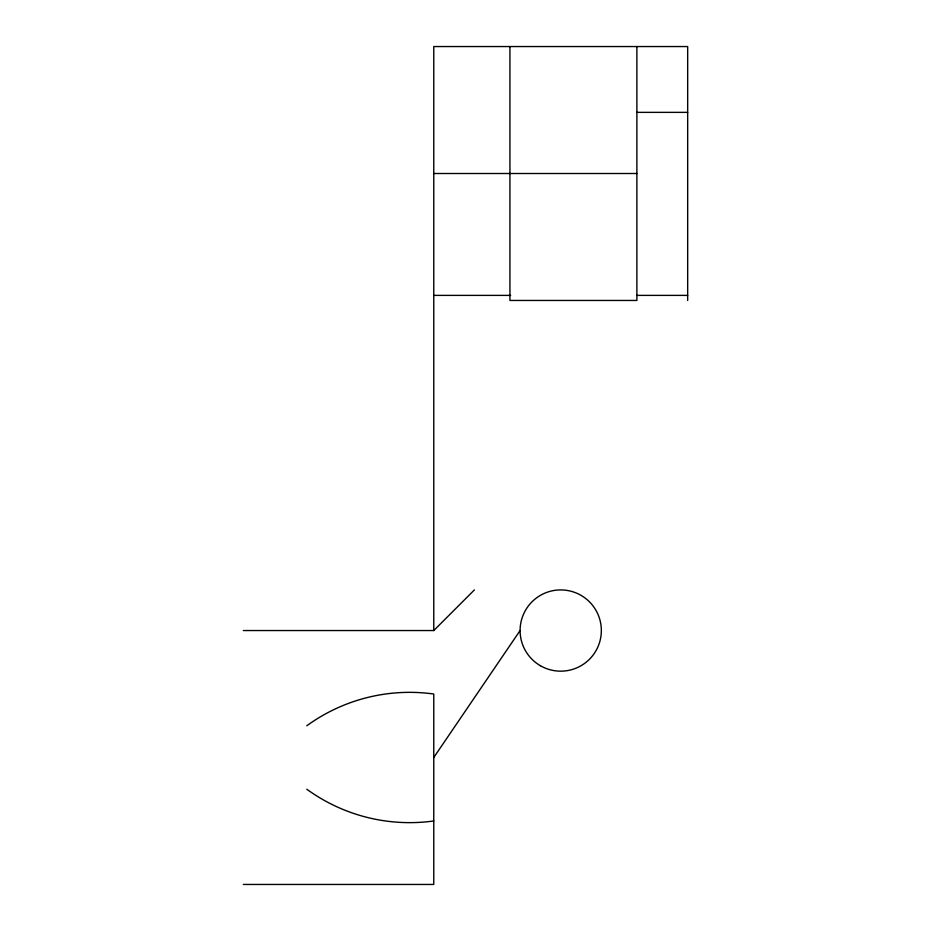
<?xml version="1.0" encoding="UTF-8"?>
<svg xmlns="http://www.w3.org/2000/svg" width="931" height="931" viewBox="0 0 931 931"><rect width="100%" height="100%" fill="white"/><g stroke="black" fill="none" stroke-linecap="round" stroke-linejoin="round"><path stroke-width="1.4" d="M433.765 757.497L520.092 630.543M243.328 630.543L433.765 630.543L474.391 589.917M636.885 112.36L687.672 112.36M433.765 173.503L636.885 173.503M433.765 295.383L510.665 295.383M636.885 295.383L687.672 295.383M243.328 884.45L433.765 884.45L433.765 694.014A174.958 174.958 0 0 0 306.811 725.761M687.672 300.457L687.672 46.55L433.765 46.55L433.765 630.543M636.885 46.55L636.885 300.457L509.932 300.457L509.932 46.55M433.765 820.967A174.958 174.958 0 0 1 306.811 789.232M540.399 665.723A40.627 40.627 0 0 0 601.345 630.543A40.627 40.627 0 0 0 540.399 595.363A40.627 40.627 0 0 0 540.399 665.723"/></g></svg>
